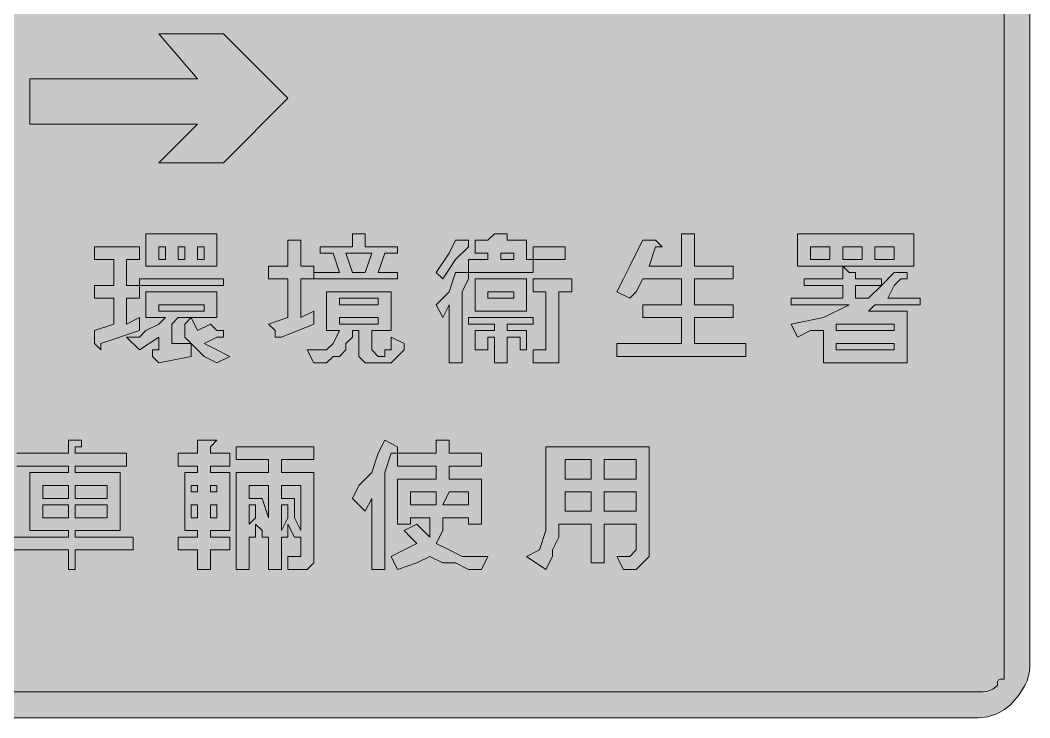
# Model space of a CAD drawing. Header units: metres. Extents: x 121 to 445, y 11 to 261.
# Drawn here: x 257.1 to 444.9, y 10.6 to 140.3 of the extents above; entities that cross this region are included whole.
import ezdxf

# ---------------------------------------------------------------- set-up
doc = ezdxf.new("R2010")
doc.units = ezdxf.units.M
doc.layers.add('FILL_BLACK_000000', color=7, linetype='Continuous', true_color=0x000000)
doc.layers.add('FILL_WHITE_FFFFFF', color=7, linetype='Continuous', true_color=0xffffff)

msp = doc.modelspace()

# ---------------------------------------------------------------- hatches: boundary and pattern name
at = {"layer": 'FILL_BLACK_000000', "true_color": 0x000000}
h = msp.add_hatch(color=7, dxfattribs=at)
h.dxf.hatch_style = 1
h.paths.add_polyline_path([(130.53, 10.56), (128.73, 10.77), (126.93, 11.31), (125.13, 12.08), (123.33, 12.96), (122.45, 14.76), (121.68, 16.56), (121.14, 18.36), (120.93, 20.16), (120.93, 251.76), (121.14, 253.54), (121.68, 255.21), (122.45, 256.65), (123.33, 257.76), (125.13, 259.33), (126.93, 260.46), (127.83, 260.85), (128.73, 261.13), (129.63, 261.3), (130.53, 261.36), (435.33, 261.36), (436.23, 261.17), (437.13, 260.76), (438.03, 260.35), (438.93, 260.16), (439.81, 259.95), (440.58, 259.41), (441.12, 258.64), (441.33, 257.76), (442.21, 257.05), (442.98, 256.56), (443.52, 256.07), (443.68, 255.76), (443.73, 255.36), (444.42, 254.46), (444.78, 253.56), (444.91, 252.66), (444.93, 251.76), (444.93, 20.16), (444.87, 19.26), (444.71, 18.36), (444.42, 17.46), (444.03, 16.56), (442.91, 14.76), (441.33, 12.96), (440.22, 12.08), (438.78, 11.31), (437.11, 10.77), (435.33, 10.56), (130.53, 10.56)])
h = msp.add_hatch(color=7, dxfattribs=at)
h.dxf.hatch_style = 1
h.paths.add_polyline_path([(282.93, 137.76), (294.93, 137.76), (306.93, 125.76), (294.93, 113.76), (282.93, 113.76), (290.13, 120.96), (258.93, 120.96), (258.93, 129.36), (290.13, 129.36), (282.93, 137.76)])
h = msp.add_hatch(color=7, dxfattribs=at)
h.dxf.hatch_style = 1
h.paths.add_polyline_path([(280.53, 100.56), (293.73, 100.56), (293.73, 94.56), (280.53, 94.56), (280.53, 100.56)])
h.paths.add_polyline_path([(282.93, 95.76), (284.13, 95.76), (284.13, 98.16), (282.93, 98.16), (282.93, 95.76)], flags=16)
h.paths.add_polyline_path([(286.53, 98.16), (286.53, 95.76), (287.73, 95.76), (287.73, 98.16), (286.53, 98.16)], flags=16)
h.paths.add_polyline_path([(291.33, 98.16), (290.13, 98.16), (290.13, 95.76), (291.33, 95.76), (291.33, 98.16)], flags=16)
h = msp.add_hatch(color=7, dxfattribs=at)
h.dxf.hatch_style = 1
h.paths.add_polyline_path([(321.33, 100.56), (321.33, 99.36), (321.33, 98.16), (327.33, 98.16), (327.33, 96.96), (324.93, 96.96), (323.73, 93.36), (327.33, 93.36), (327.33, 92.16), (311.73, 92.16), (311.73, 93.36), (316.53, 93.36), (315.33, 96.96), (312.93, 96.96), (312.93, 98.16), (318.93, 98.16), (318.93, 100.56), (320.13, 100.56), (321.33, 100.56)])
h.paths.add_polyline_path([(321.33, 93.36), (322.53, 96.96), (317.73, 96.96), (318.93, 93.36), (321.33, 93.36)], flags=16)
h = msp.add_hatch(color=7, dxfattribs=at)
h.dxf.hatch_style = 1
h.paths.add_polyline_path([(352.53, 95.76), (352.53, 93.36), (340.53, 93.36), (340.53, 95.76), (344.13, 95.76), (344.13, 96.96), (341.73, 96.96), (341.73, 99.36), (344.13, 99.36), (345.33, 100.56), (346.53, 100.56), (347.73, 100.56), (347.73, 99.36), (351.33, 99.36), (351.33, 95.76), (352.53, 95.76)])
h.paths.add_polyline_path([(348.93, 96.96), (346.53, 96.96), (346.53, 95.76), (348.93, 95.76), (348.93, 96.96)], flags=16)
h = msp.add_hatch(color=7, dxfattribs=at)
h.dxf.hatch_style = 1
h.paths.add_polyline_path([(376.53, 98.16), (375.33, 98.16), (374.13, 94.56), (380.13, 94.56), (380.13, 100.56), (381.33, 100.56), (382.53, 100.56), (382.53, 99.36), (382.53, 94.56), (389.73, 94.56), (389.73, 92.16), (382.53, 92.16), (382.53, 87.36), (389.73, 87.36), (389.73, 84.96), (382.53, 84.96), (382.53, 80.16), (392.13, 80.16), (392.13, 77.76), (368.13, 77.76), (368.13, 80.16), (380.13, 80.16), (380.13, 84.96), (372.93, 84.96), (372.93, 87.36), (380.13, 87.36), (380.13, 92.16), (372.93, 92.16), (371.73, 89.76), (370.53, 88.56), (368.13, 89.76), (369.33, 92.16), (370.53, 94.56), (371.73, 96.96), (372.93, 99.36), (375.33, 99.36), (376.53, 98.16)])
h = msp.add_hatch(color=7, dxfattribs=at)
h.dxf.hatch_style = 1
h.paths.add_polyline_path([(401.73, 100.56), (423.33, 100.56), (423.33, 94.56), (401.73, 94.56), (401.73, 100.56)])
h.paths.add_polyline_path([(410.13, 95.76), (413.73, 95.76), (413.73, 98.16), (410.13, 98.16), (410.13, 95.76)], flags=16)
h.paths.add_polyline_path([(404.13, 98.16), (404.13, 95.76), (407.73, 95.76), (407.73, 98.16), (404.13, 98.16)], flags=16)
h.paths.add_polyline_path([(419.73, 98.16), (416.13, 98.16), (416.13, 95.76), (419.73, 95.76), (419.73, 98.16)], flags=16)
h = msp.add_hatch(color=7, dxfattribs=at)
h.dxf.hatch_style = 1
h.paths.add_polyline_path([(279.33, 98.16), (279.33, 95.76), (276.93, 95.76), (276.93, 90.96), (279.33, 90.96), (279.33, 88.56), (276.93, 88.56), (276.93, 83.76), (279.33, 84.96), (279.33, 82.56), (272.13, 80.16), (272.13, 78.96), (270.93, 80.16), (270.93, 82.56), (274.53, 83.76), (274.53, 88.56), (270.93, 88.56), (270.93, 90.96), (274.53, 90.96), (274.53, 95.76), (270.93, 95.76), (270.93, 98.16), (279.33, 98.16)])
h = msp.add_hatch(color=7, dxfattribs=at)
h.dxf.hatch_style = 1
h.paths.add_polyline_path([(308.13, 99.36), (309.33, 99.36), (309.33, 98.16), (309.33, 94.56), (311.73, 94.56), (311.73, 92.16), (309.33, 92.16), (309.33, 84.96), (311.73, 86.16), (311.73, 83.76), (305.73, 81.36), (304.53, 81.36), (304.53, 82.56), (303.33, 83.76), (306.93, 84.96), (306.93, 92.16), (303.33, 92.16), (303.33, 94.56), (306.93, 94.56), (306.93, 99.36), (308.13, 99.36)])
h = msp.add_hatch(color=7, dxfattribs=at)
h.dxf.hatch_style = 1
h.paths.add_polyline_path([(336.93, 96.96), (338.13, 99.36), (340.53, 99.36), (340.53, 98.16), (338.13, 95.76), (335.73, 92.16), (334.53, 93.36), (336.93, 96.96)])
h = msp.add_hatch(color=7, dxfattribs=at)
h.dxf.hatch_style = 1
h.paths.add_polyline_path([(358.53, 98.16), (358.53, 95.76), (352.53, 95.76), (352.53, 98.16), (358.53, 98.16)])
h = msp.add_hatch(color=7, dxfattribs=at)
h.dxf.hatch_style = 1
h.paths.add_polyline_path([(406.53, 76.56), (406.53, 82.56), (404.13, 82.56), (401.73, 81.36), (400.53, 83.76), (406.53, 84.96), (411.33, 87.36), (400.53, 87.36), (400.53, 88.56), (410.13, 88.56), (410.13, 90.96), (402.93, 90.96), (402.93, 92.16), (410.13, 92.16), (410.13, 94.56), (411.33, 93.36), (412.53, 93.36), (412.53, 92.16), (417.33, 92.16), (417.33, 90.96), (419.73, 93.36), (420.93, 93.36), (422.13, 93.36), (422.13, 92.16), (420.93, 92.16), (419.73, 90.96), (418.53, 88.56), (424.53, 88.56), (424.53, 87.36), (418.53, 87.36), (417.33, 87.36), (416.13, 87.36), (414.93, 86.16), (422.13, 86.16), (422.13, 76.56), (419.73, 76.56), (408.93, 76.56), (406.53, 76.56)])
h.paths.add_polyline_path([(412.53, 90.96), (412.53, 88.56), (414.93, 88.56), (417.33, 90.96), (412.53, 90.96)], flags=16)
h.paths.add_polyline_path([(408.93, 83.76), (408.93, 82.56), (419.73, 82.56), (419.73, 83.76), (408.93, 83.76)], flags=16)
h.paths.add_polyline_path([(419.73, 80.16), (408.93, 80.16), (408.93, 78.96), (419.73, 78.96), (419.73, 80.16)], flags=16)
h = msp.add_hatch(color=7, dxfattribs=at)
h.dxf.hatch_style = 1
h.paths.add_polyline_path([(294.93, 92.16), (294.93, 90.96), (279.33, 90.96), (279.33, 92.16), (294.93, 92.16)])
h = msp.add_hatch(color=7, dxfattribs=at)
h.dxf.hatch_style = 1
h.paths.add_polyline_path([(336.93, 89.76), (338.13, 93.36), (340.53, 93.36), (340.53, 92.16), (339.33, 89.76), (339.33, 76.56), (336.93, 76.56), (336.93, 87.36), (335.73, 84.96), (334.53, 87.36), (336.93, 89.76)])
h = msp.add_hatch(color=7, dxfattribs=at)
h.dxf.hatch_style = 1
h.paths.add_polyline_path([(351.33, 86.16), (341.73, 86.16), (341.73, 92.16), (351.33, 92.16), (351.33, 86.16)])
h.paths.add_polyline_path([(348.93, 89.76), (344.13, 89.76), (344.13, 88.56), (348.93, 88.56), (348.93, 89.76)], flags=16)
h = msp.add_hatch(color=7, dxfattribs=at)
h.dxf.hatch_style = 1
h.paths.add_polyline_path([(352.53, 92.16), (359.73, 92.16), (359.73, 89.76), (357.33, 89.76), (357.33, 78.96), (357.33, 77.76), (357.33, 76.56), (356.13, 76.56), (354.93, 76.56), (352.53, 76.56), (352.53, 78.96), (353.73, 78.96), (354.93, 78.96), (354.93, 80.16), (354.93, 89.76), (352.53, 89.76), (352.53, 92.16)])
h = msp.add_hatch(color=7, dxfattribs=at)
h.dxf.hatch_style = 1
h.paths.add_polyline_path([(293.73, 89.76), (293.73, 84.96), (286.53, 84.96), (285.33, 83.76), (285.33, 80.16), (288.93, 80.16), (288.93, 77.76), (282.93, 76.56), (281.73, 77.76), (281.73, 78.96), (282.93, 78.96), (282.93, 81.36), (279.33, 78.96), (276.93, 81.36), (279.33, 81.36), (280.53, 82.56), (282.93, 83.76), (284.13, 84.96), (280.53, 84.96), (280.53, 89.76), (293.73, 89.76)])
h.paths.add_polyline_path([(291.33, 87.36), (282.93, 87.36), (282.93, 86.16), (291.33, 86.16), (291.33, 87.36)], flags=16)
h = msp.add_hatch(color=7, dxfattribs=at)
h.dxf.hatch_style = 1
h.paths.add_polyline_path([(322.53, 82.56), (322.53, 78.96), (323.73, 77.76), (324.93, 77.76), (324.93, 78.96), (326.13, 78.96), (326.13, 80.16), (326.13, 81.36), (328.53, 80.16), (328.53, 78.96), (327.33, 77.76), (326.13, 76.56), (324.93, 76.56), (322.53, 76.56), (321.33, 76.56), (320.13, 77.76), (320.13, 82.56), (318.93, 82.56), (318.93, 81.36), (317.73, 80.16), (317.73, 78.96), (316.53, 77.76), (315.33, 77.76), (314.13, 76.56), (312.93, 76.56), (311.73, 76.56), (310.53, 78.96), (312.93, 78.96), (314.13, 78.96), (315.33, 80.16), (316.53, 82.56), (314.13, 82.56), (314.13, 89.76), (326.13, 89.76), (326.13, 82.56), (322.53, 82.56)])
h.paths.add_polyline_path([(316.53, 88.56), (316.53, 87.36), (323.73, 87.36), (323.73, 88.56), (316.53, 88.56)], flags=16)
h.paths.add_polyline_path([(323.73, 84.96), (316.53, 84.96), (316.53, 83.76), (323.73, 83.76), (323.73, 84.96)], flags=16)
h = msp.add_hatch(color=7, dxfattribs=at)
h.dxf.hatch_style = 1
h.paths.add_polyline_path([(291.33, 77.76), (290.13, 78.96), (287.73, 81.36), (287.73, 83.76), (288.93, 84.96), (290.13, 82.56), (292.53, 83.76), (293.73, 82.56), (294.93, 82.56), (294.93, 81.36), (293.73, 81.36), (291.33, 80.16), (293.73, 78.96), (296.13, 77.76), (293.73, 76.56), (291.33, 77.76)])
h = msp.add_hatch(color=7, dxfattribs=at)
h.dxf.hatch_style = 1
h.paths.add_polyline_path([(352.53, 84.96), (352.53, 83.76), (347.73, 83.76), (347.73, 82.56), (351.33, 82.56), (351.33, 78.96), (350.13, 78.96), (350.13, 81.36), (347.73, 81.36), (347.73, 76.56), (345.33, 76.56), (345.33, 81.36), (344.13, 81.36), (344.13, 78.96), (341.73, 78.96), (341.73, 82.56), (345.33, 82.56), (345.33, 83.76), (340.53, 83.76), (340.53, 84.96), (352.53, 84.96)])
h = msp.add_hatch(color=7, dxfattribs=at)
h.dxf.hatch_style = 1
h.paths.add_polyline_path([(267.33, 60.96), (267.33, 59.76), (276.93, 59.76), (276.93, 57.36), (267.33, 57.36), (267.33, 56.16), (275.73, 56.16), (275.73, 45.36), (267.33, 45.36), (267.33, 44.16), (278.13, 44.16), (278.13, 41.76), (267.33, 41.76), (267.33, 38.16), (266.13, 38.16), (266.13, 41.76), (255.33, 41.76), (255.33, 44.16), (266.13, 44.16), (266.13, 45.36), (258.93, 45.36), (258.93, 56.16), (266.13, 56.16), (266.13, 57.36), (256.53, 57.36), (256.53, 59.76), (266.13, 59.76), (266.13, 62.16), (268.53, 62.16), (268.53, 60.96), (267.33, 60.96)])
h.paths.add_polyline_path([(266.13, 51.36), (266.13, 53.76), (261.33, 53.76), (261.33, 51.36), (266.13, 51.36)], flags=16)
h.paths.add_polyline_path([(261.33, 47.76), (266.13, 47.76), (266.13, 50.16), (261.33, 50.16), (261.33, 47.76)], flags=16)
h.paths.add_polyline_path([(267.33, 53.76), (267.33, 51.36), (273.33, 51.36), (273.33, 53.76), (267.33, 53.76)], flags=16)
h.paths.add_polyline_path([(273.33, 50.16), (267.33, 50.16), (267.33, 47.76), (273.33, 47.76), (273.33, 50.16)], flags=16)
h = msp.add_hatch(color=7, dxfattribs=at)
h.dxf.hatch_style = 1
h.paths.add_polyline_path([(293.73, 62.16), (292.53, 60.96), (292.53, 59.76), (296.13, 59.76), (296.13, 57.36), (292.53, 57.36), (292.53, 56.16), (296.13, 56.16), (296.13, 45.36), (292.53, 45.36), (292.53, 44.16), (296.13, 44.16), (296.13, 41.76), (292.53, 41.76), (292.53, 38.16), (290.13, 38.16), (290.13, 41.76), (286.53, 41.76), (286.53, 44.16), (290.13, 44.16), (290.13, 45.36), (287.73, 45.36), (287.73, 56.16), (290.13, 56.16), (290.13, 57.36), (286.53, 57.36), (286.53, 59.76), (290.13, 59.76), (290.13, 62.16), (292.53, 62.16), (293.73, 62.16)])
h.paths.add_polyline_path([(293.73, 52.56), (293.73, 53.76), (292.53, 53.76), (292.53, 52.56), (293.73, 52.56)], flags=16)
h.paths.add_polyline_path([(292.53, 47.76), (293.73, 47.76), (293.73, 50.16), (292.53, 50.16), (292.53, 47.76)], flags=16)
h.paths.add_polyline_path([(288.93, 53.76), (288.93, 52.56), (290.13, 52.56), (290.13, 53.76), (288.93, 53.76)], flags=16)
h.paths.add_polyline_path([(290.13, 50.16), (288.93, 50.16), (288.93, 47.76), (290.13, 47.76), (290.13, 50.16)], flags=16)
h = msp.add_hatch(color=7, dxfattribs=at)
h.dxf.hatch_style = 1
h.paths.add_polyline_path([(320.13, 53.76), (322.53, 56.16), (323.73, 59.76), (324.93, 62.16), (327.33, 60.96), (327.33, 59.76), (326.13, 59.76), (324.93, 56.16), (324.93, 38.16), (322.53, 38.16), (322.53, 51.36), (321.33, 48.96), (318.93, 51.36), (320.13, 53.76)])
h = msp.add_hatch(color=7, dxfattribs=at)
h.dxf.hatch_style = 1
h.paths.add_polyline_path([(336.93, 62.16), (336.93, 60.96), (336.93, 59.76), (342.93, 59.76), (342.93, 57.36), (336.93, 57.36), (336.93, 54.96), (342.93, 54.96), (342.93, 46.56), (340.53, 46.56), (340.53, 47.76), (335.73, 47.76), (335.73, 45.36), (334.53, 42.96), (336.93, 41.76), (339.33, 40.56), (341.73, 40.56), (344.13, 40.56), (342.93, 38.16), (340.53, 38.16), (338.13, 39.36), (335.73, 39.36), (333.33, 40.56), (330.93, 39.36), (327.33, 38.16), (326.13, 40.56), (328.53, 41.76), (330.93, 42.96), (329.73, 44.16), (328.53, 45.36), (330.93, 46.56), (333.33, 44.16), (333.33, 45.36), (333.33, 47.76), (329.73, 47.76), (329.73, 46.56), (327.33, 46.56), (327.33, 54.96), (334.53, 54.96), (334.53, 57.36), (327.33, 57.36), (327.33, 59.76), (334.53, 59.76), (334.53, 62.16), (336.93, 62.16)])
h.paths.add_polyline_path([(340.53, 52.56), (336.93, 52.56), (335.73, 50.16), (340.53, 50.16), (340.53, 52.56)], flags=16)
h.paths.add_polyline_path([(334.53, 52.56), (329.73, 52.56), (329.73, 50.16), (334.53, 50.16), (334.53, 52.56)], flags=16)
h = msp.add_hatch(color=7, dxfattribs=at)
h.dxf.hatch_style = 1
h.paths.add_polyline_path([(305.73, 56.16), (311.73, 56.16), (311.73, 40.56), (311.73, 39.36), (310.53, 38.16), (309.33, 38.16), (306.93, 38.16), (306.93, 40.56), (308.13, 40.56), (309.33, 40.56), (309.33, 41.76), (309.33, 44.16), (308.13, 44.16), (306.93, 46.56), (306.93, 44.16), (305.73, 44.16), (305.73, 38.16), (303.33, 38.16), (303.33, 44.16), (302.13, 44.16), (302.13, 45.36), (300.93, 46.56), (300.93, 44.16), (299.73, 44.16), (299.73, 38.16), (297.33, 38.16), (297.33, 56.16), (303.33, 56.16), (303.33, 58.56), (297.33, 58.56), (297.33, 60.96), (311.73, 60.96), (311.73, 58.56), (305.73, 58.56), (305.73, 56.16)])
h.paths.add_polyline_path([(300.93, 47.76), (300.93, 50.16), (299.73, 50.16), (299.73, 46.56), (300.93, 47.76)], flags=16)
h.paths.add_polyline_path([(305.73, 45.36), (306.93, 47.76), (306.93, 50.16), (305.73, 50.16), (305.73, 45.36)], flags=16)
h.paths.add_polyline_path([(309.33, 53.76), (305.73, 53.76), (305.73, 51.36), (308.13, 51.36), (308.13, 47.76), (309.33, 45.36), (309.33, 53.76)], flags=16)
h.paths.add_polyline_path([(303.33, 47.76), (303.33, 53.76), (299.73, 53.76), (299.73, 51.36), (302.13, 51.36), (303.33, 47.76)], flags=16)
h = msp.add_hatch(color=7, dxfattribs=at)
h.dxf.hatch_style = 1
h.paths.add_polyline_path([(371.73, 38.16), (370.53, 38.16), (369.33, 38.16), (368.13, 40.56), (369.33, 40.56), (370.53, 40.56), (371.73, 41.76), (371.73, 42.96), (371.73, 46.56), (365.73, 46.56), (365.73, 39.36), (363.33, 39.36), (363.33, 46.56), (357.33, 46.56), (357.33, 44.16), (356.13, 41.76), (356.13, 40.56), (354.93, 38.16), (351.33, 40.56), (353.73, 41.76), (354.93, 45.36), (354.93, 48.96), (354.93, 53.76), (354.93, 60.96), (374.13, 60.96), (374.13, 41.76), (374.13, 40.56), (372.93, 39.36), (371.73, 38.16)])
h.paths.add_polyline_path([(363.33, 54.96), (363.33, 58.56), (358.53, 58.56), (358.53, 54.96), (363.33, 54.96)], flags=16)
h.paths.add_polyline_path([(363.33, 48.96), (363.33, 52.56), (358.53, 52.56), (358.53, 48.96), (363.33, 48.96)], flags=16)
h.paths.add_polyline_path([(365.73, 58.56), (365.73, 54.96), (371.73, 54.96), (371.73, 58.56), (365.73, 58.56)], flags=16)
h.paths.add_polyline_path([(371.73, 52.56), (365.73, 52.56), (365.73, 48.96), (371.73, 48.96), (371.73, 52.56)], flags=16)
at = {"layer": 'FILL_WHITE_FFFFFF', "true_color": 0xffffff}
h = msp.add_hatch(color=7, dxfattribs=at)
h.dxf.hatch_style = 1
h.paths.add_polyline_path([(436.23, 256.35), (437.13, 255.81), (438.93, 254.16), (439.33, 254.11), (439.62, 253.95), (439.98, 253.41), (440.11, 252.64), (440.13, 251.76), (440.13, 20.16), (440.13, 17.76), (439.44, 17.74), (439.08, 17.61), (438.95, 17.25), (438.93, 16.56), (438.03, 15.87), (437.13, 15.51), (436.23, 15.38), (435.33, 15.36), (130.53, 15.36), (129.63, 15.38), (128.73, 15.51), (127.83, 15.87), (126.93, 16.56), (126.24, 17.46), (125.88, 18.36), (125.75, 19.26), (125.73, 20.16), (125.73, 251.76), (125.73, 252.96), (125.78, 253.36), (125.92, 253.65), (126.33, 254.01), (126.93, 254.16), (126.98, 254.56), (127.12, 254.85), (127.53, 255.21), (128.13, 255.36), (128.84, 256.05), (129.33, 256.41), (129.82, 256.54), (130.53, 256.56), (435.33, 256.56), (436.23, 256.35)])

# ---------------------------------------------------------------- linework, layer by layer
at = {"layer": 'FILL_BLACK_000000', "lineweight": 0, "true_color": 0x000000}
for points in [[(444.93, 251.76), (444.93, 20.16), (444.87, 19.26), (444.71, 18.36), (444.42, 17.46), (444.03, 16.56), (442.91, 14.76), (441.33, 12.96), (440.22, 12.08), (438.78, 11.31), (437.11, 10.77), (435.33, 10.56), (130.53, 10.56)], [(256.53, 59.76), (266.13, 59.76), (266.13, 62.16), (268.53, 62.16), (268.53, 60.96), (267.33, 60.96), (267.33, 59.76), (276.93, 59.76), (276.93, 57.36), (267.33, 57.36), (267.33, 56.16), (275.73, 56.16), (275.73, 45.36), (267.33, 45.36), (267.33, 44.16), (278.13, 44.16), (278.13, 41.76), (267.33, 41.76), (267.33, 38.16), (266.13, 38.16), (266.13, 41.76), (255.33, 41.76)], [(255.33, 44.16), (266.13, 44.16), (266.13, 45.36), (258.93, 45.36), (258.93, 56.16), (266.13, 56.16), (266.13, 57.36), (256.53, 57.36)]]:
    msp.add_lwpolyline(points, dxfattribs=at)
for points in [[(282.93, 137.76), (294.93, 137.76), (306.93, 125.76), (294.93, 113.76), (282.93, 113.76), (290.13, 120.96), (258.93, 120.96), (258.93, 129.36), (290.13, 129.36)], [(280.53, 100.56), (293.73, 100.56), (293.73, 94.56), (280.53, 94.56)], [(321.33, 100.56), (321.33, 99.36), (321.33, 98.16), (327.33, 98.16), (327.33, 96.96), (324.93, 96.96), (323.73, 93.36), (327.33, 93.36), (327.33, 92.16), (311.73, 92.16), (311.73, 93.36), (316.53, 93.36), (315.33, 96.96), (312.93, 96.96), (312.93, 98.16), (318.93, 98.16), (318.93, 100.56), (320.13, 100.56)], [(352.53, 95.76), (352.53, 93.36), (340.53, 93.36), (340.53, 95.76), (344.13, 95.76), (344.13, 96.96), (341.73, 96.96), (341.73, 99.36), (344.13, 99.36), (345.33, 100.56), (346.53, 100.56), (347.73, 100.56), (347.73, 99.36), (351.33, 99.36), (351.33, 95.76)], [(376.53, 98.16), (375.33, 98.16), (374.13, 94.56), (380.13, 94.56), (380.13, 100.56), (381.33, 100.56), (382.53, 100.56), (382.53, 99.36), (382.53, 94.56), (389.73, 94.56), (389.73, 92.16), (382.53, 92.16), (382.53, 87.36), (389.73, 87.36), (389.73, 84.96), (382.53, 84.96), (382.53, 80.16), (392.13, 80.16), (392.13, 77.76), (368.13, 77.76), (368.13, 80.16), (380.13, 80.16), (380.13, 84.96), (372.93, 84.96), (372.93, 87.36), (380.13, 87.36), (380.13, 92.16), (372.93, 92.16), (371.73, 89.76), (370.53, 88.56), (368.13, 89.76), (369.33, 92.16), (370.53, 94.56), (371.73, 96.96), (372.93, 99.36), (375.33, 99.36)], [(401.73, 100.56), (423.33, 100.56), (423.33, 94.56), (401.73, 94.56)], [(279.33, 98.16), (279.33, 95.76), (276.93, 95.76), (276.93, 90.96), (279.33, 90.96), (279.33, 88.56), (276.93, 88.56), (276.93, 83.76), (279.33, 84.96), (279.33, 82.56), (272.13, 80.16), (272.13, 78.96), (270.93, 80.16), (270.93, 82.56), (274.53, 83.76), (274.53, 88.56), (270.93, 88.56), (270.93, 90.96), (274.53, 90.96), (274.53, 95.76), (270.93, 95.76), (270.93, 98.16)], [(282.93, 95.76), (284.13, 95.76), (284.13, 98.16), (282.93, 98.16)], [(286.53, 98.16), (286.53, 95.76), (287.73, 95.76), (287.73, 98.16)], [(291.33, 98.16), (290.13, 98.16), (290.13, 95.76), (291.33, 95.76)], [(308.13, 99.36), (309.33, 99.36), (309.33, 98.16), (309.33, 94.56), (311.73, 94.56), (311.73, 92.16), (309.33, 92.16), (309.33, 84.96), (311.73, 86.16), (311.73, 83.76), (305.73, 81.36), (304.53, 81.36), (304.53, 82.56), (303.33, 83.76), (306.93, 84.96), (306.93, 92.16), (303.33, 92.16), (303.33, 94.56), (306.93, 94.56), (306.93, 99.36)], [(336.93, 96.96), (338.13, 99.36), (340.53, 99.36), (340.53, 98.16), (338.13, 95.76), (335.73, 92.16), (334.53, 93.36)], [(358.53, 98.16), (358.53, 95.76), (352.53, 95.76), (352.53, 98.16)], [(404.13, 98.16), (404.13, 95.76), (407.73, 95.76), (407.73, 98.16)], [(410.13, 95.76), (413.73, 95.76), (413.73, 98.16), (410.13, 98.16)], [(419.73, 98.16), (416.13, 98.16), (416.13, 95.76), (419.73, 95.76)], [(321.33, 93.36), (322.53, 96.96), (317.73, 96.96), (318.93, 93.36)], [(348.93, 96.96), (346.53, 96.96), (346.53, 95.76), (348.93, 95.76)], [(406.53, 76.56), (406.53, 82.56), (404.13, 82.56), (401.73, 81.36), (400.53, 83.76), (406.53, 84.96), (411.33, 87.36), (400.53, 87.36), (400.53, 88.56), (410.13, 88.56), (410.13, 90.96), (402.93, 90.96), (402.93, 92.16), (410.13, 92.16), (410.13, 94.56), (411.33, 93.36), (412.53, 93.36), (412.53, 92.16), (417.33, 92.16), (417.33, 90.96), (419.73, 93.36), (420.93, 93.36), (422.13, 93.36), (422.13, 92.16), (420.93, 92.16), (419.73, 90.96), (418.53, 88.56), (424.53, 88.56), (424.53, 87.36), (418.53, 87.36), (417.33, 87.36), (416.13, 87.36), (414.93, 86.16), (422.13, 86.16), (422.13, 76.56), (419.73, 76.56), (408.93, 76.56)], [(294.93, 92.16), (294.93, 90.96), (279.33, 90.96), (279.33, 92.16)], [(336.93, 89.76), (338.13, 93.36), (340.53, 93.36), (340.53, 92.16), (339.33, 89.76), (339.33, 76.56), (336.93, 76.56), (336.93, 87.36), (335.73, 84.96), (334.53, 87.36)], [(351.33, 86.16), (341.73, 86.16), (341.73, 92.16), (351.33, 92.16)], [(352.53, 92.16), (359.73, 92.16), (359.73, 89.76), (357.33, 89.76), (357.33, 78.96), (357.33, 77.76), (357.33, 76.56), (356.13, 76.56), (354.93, 76.56), (352.53, 76.56), (352.53, 78.96), (353.73, 78.96), (354.93, 78.96), (354.93, 80.16), (354.93, 89.76), (352.53, 89.76)], [(412.53, 90.96), (412.53, 88.56), (414.93, 88.56), (417.33, 90.96)], [(293.73, 89.76), (293.73, 84.96), (286.53, 84.96), (285.33, 83.76), (285.33, 80.16), (288.93, 80.16), (288.93, 77.76), (282.93, 76.56), (281.73, 77.76), (281.73, 78.96), (282.93, 78.96), (282.93, 81.36), (279.33, 78.96), (276.93, 81.36), (279.33, 81.36), (280.53, 82.56), (282.93, 83.76), (284.13, 84.96), (280.53, 84.96), (280.53, 89.76)], [(322.53, 82.56), (322.53, 78.96), (323.73, 77.76), (324.93, 77.76), (324.93, 78.96), (326.13, 78.96), (326.13, 80.16), (326.13, 81.36), (328.53, 80.16), (328.53, 78.96), (327.33, 77.76), (326.13, 76.56), (324.93, 76.56), (322.53, 76.56), (321.33, 76.56), (320.13, 77.76), (320.13, 82.56), (318.93, 82.56), (318.93, 81.36), (317.73, 80.16), (317.73, 78.96), (316.53, 77.76), (315.33, 77.76), (314.13, 76.56), (312.93, 76.56), (311.73, 76.56), (310.53, 78.96), (312.93, 78.96), (314.13, 78.96), (315.33, 80.16), (316.53, 82.56), (314.13, 82.56), (314.13, 89.76), (326.13, 89.76), (326.13, 82.56)], [(316.53, 88.56), (316.53, 87.36), (323.73, 87.36), (323.73, 88.56)], [(348.93, 89.76), (344.13, 89.76), (344.13, 88.56), (348.93, 88.56)], [(291.33, 87.36), (282.93, 87.36), (282.93, 86.16), (291.33, 86.16)], [(291.33, 77.76), (290.13, 78.96), (287.73, 81.36), (287.73, 83.76), (288.93, 84.96), (290.13, 82.56), (292.53, 83.76), (293.73, 82.56), (294.93, 82.56), (294.93, 81.36), (293.73, 81.36), (291.33, 80.16), (293.73, 78.96), (296.13, 77.76), (293.73, 76.56)], [(323.73, 84.96), (316.53, 84.96), (316.53, 83.76), (323.73, 83.76)], [(352.53, 84.96), (352.53, 83.76), (347.73, 83.76), (347.73, 82.56), (351.33, 82.56), (351.33, 78.96), (350.13, 78.96), (350.13, 81.36), (347.73, 81.36), (347.73, 76.56), (345.33, 76.56), (345.33, 81.36), (344.13, 81.36), (344.13, 78.96), (341.73, 78.96), (341.73, 82.56), (345.33, 82.56), (345.33, 83.76), (340.53, 83.76), (340.53, 84.96)], [(408.93, 83.76), (408.93, 82.56), (419.73, 82.56), (419.73, 83.76)], [(419.73, 80.16), (408.93, 80.16), (408.93, 78.96), (419.73, 78.96)], [(293.73, 62.16), (292.53, 60.96), (292.53, 59.76), (296.13, 59.76), (296.13, 57.36), (292.53, 57.36), (292.53, 56.16), (296.13, 56.16), (296.13, 45.36), (292.53, 45.36), (292.53, 44.16), (296.13, 44.16), (296.13, 41.76), (292.53, 41.76), (292.53, 38.16), (290.13, 38.16), (290.13, 41.76), (286.53, 41.76), (286.53, 44.16), (290.13, 44.16), (290.13, 45.36), (287.73, 45.36), (287.73, 56.16), (290.13, 56.16), (290.13, 57.36), (286.53, 57.36), (286.53, 59.76), (290.13, 59.76), (290.13, 62.16), (292.53, 62.16)], [(320.13, 53.76), (322.53, 56.16), (323.73, 59.76), (324.93, 62.16), (327.33, 60.96), (327.33, 59.76), (326.13, 59.76), (324.93, 56.16), (324.93, 38.16), (322.53, 38.16), (322.53, 51.36), (321.33, 48.96), (318.93, 51.36)], [(336.93, 62.16), (336.93, 60.96), (336.93, 59.76), (342.93, 59.76), (342.93, 57.36), (336.93, 57.36), (336.93, 54.96), (342.93, 54.96), (342.93, 46.56), (340.53, 46.56), (340.53, 47.76), (335.73, 47.76), (335.73, 45.36), (334.53, 42.96), (336.93, 41.76), (339.33, 40.56), (341.73, 40.56), (344.13, 40.56), (342.93, 38.16), (340.53, 38.16), (338.13, 39.36), (335.73, 39.36), (333.33, 40.56), (330.93, 39.36), (327.33, 38.16), (326.13, 40.56), (328.53, 41.76), (330.93, 42.96), (329.73, 44.16), (328.53, 45.36), (330.93, 46.56), (333.33, 44.16), (333.33, 45.36), (333.33, 47.76), (329.73, 47.76), (329.73, 46.56), (327.33, 46.56), (327.33, 54.96), (334.53, 54.96), (334.53, 57.36), (327.33, 57.36), (327.33, 59.76), (334.53, 59.76), (334.53, 62.16)], [(305.73, 56.16), (311.73, 56.16), (311.73, 40.56), (311.73, 39.36), (310.53, 38.16), (309.33, 38.16), (306.93, 38.16), (306.93, 40.56), (308.13, 40.56), (309.33, 40.56), (309.33, 41.76), (309.33, 44.16), (308.13, 44.16), (306.93, 46.56), (306.93, 44.16), (305.73, 44.16), (305.73, 38.16), (303.33, 38.16), (303.33, 44.16), (302.13, 44.16), (302.13, 45.36), (300.93, 46.56), (300.93, 44.16), (299.73, 44.16), (299.73, 38.16), (297.33, 38.16), (297.33, 56.16), (303.33, 56.16), (303.33, 58.56), (297.33, 58.56), (297.33, 60.96), (311.73, 60.96), (311.73, 58.56), (305.73, 58.56)], [(371.73, 38.16), (370.53, 38.16), (369.33, 38.16), (368.13, 40.56), (369.33, 40.56), (370.53, 40.56), (371.73, 41.76), (371.73, 42.96), (371.73, 46.56), (365.73, 46.56), (365.73, 39.36), (363.33, 39.36), (363.33, 46.56), (357.33, 46.56), (357.33, 44.16), (356.13, 41.76), (356.13, 40.56), (354.93, 38.16), (351.33, 40.56), (353.73, 41.76), (354.93, 45.36), (354.93, 48.96), (354.93, 53.76), (354.93, 60.96), (374.13, 60.96), (374.13, 41.76), (374.13, 40.56), (372.93, 39.36)], [(363.33, 54.96), (363.33, 58.56), (358.53, 58.56), (358.53, 54.96)], [(365.73, 58.56), (365.73, 54.96), (371.73, 54.96), (371.73, 58.56)], [(266.13, 51.36), (266.13, 53.76), (261.33, 53.76), (261.33, 51.36)], [(267.33, 53.76), (267.33, 51.36), (273.33, 51.36), (273.33, 53.76)], [(288.93, 53.76), (288.93, 52.56), (290.13, 52.56), (290.13, 53.76)], [(293.73, 52.56), (293.73, 53.76), (292.53, 53.76), (292.53, 52.56)], [(303.33, 47.76), (303.33, 53.76), (299.73, 53.76), (299.73, 51.36), (302.13, 51.36)], [(309.33, 53.76), (305.73, 53.76), (305.73, 51.36), (308.13, 51.36), (308.13, 47.76), (309.33, 45.36)], [(334.53, 52.56), (329.73, 52.56), (329.73, 50.16), (334.53, 50.16)], [(340.53, 52.56), (336.93, 52.56), (335.73, 50.16), (340.53, 50.16)], [(363.33, 48.96), (363.33, 52.56), (358.53, 52.56), (358.53, 48.96)], [(371.73, 52.56), (365.73, 52.56), (365.73, 48.96), (371.73, 48.96)], [(261.33, 47.76), (266.13, 47.76), (266.13, 50.16), (261.33, 50.16)], [(273.33, 50.16), (267.33, 50.16), (267.33, 47.76), (273.33, 47.76)], [(290.13, 50.16), (288.93, 50.16), (288.93, 47.76), (290.13, 47.76)], [(292.53, 47.76), (293.73, 47.76), (293.73, 50.16), (292.53, 50.16)], [(300.93, 47.76), (300.93, 50.16), (299.73, 50.16), (299.73, 46.56)], [(305.73, 45.36), (306.93, 47.76), (306.93, 50.16), (305.73, 50.16)]]:
    msp.add_lwpolyline(points, close=True, dxfattribs=at)
at = {"layer": 'FILL_WHITE_FFFFFF', "lineweight": 0, "true_color": 0x000000}
msp.add_lwpolyline([(130.53, 256.56), (435.33, 256.56), (436.23, 256.35), (437.13, 255.81), (438.93, 254.16), (439.33, 254.11), (439.62, 253.95), (439.98, 253.41), (440.11, 252.64), (440.13, 251.76), (440.13, 20.16), (440.13, 17.76), (439.44, 17.74), (439.08, 17.61), (438.95, 17.25), (438.93, 16.56), (438.03, 15.87), (437.13, 15.51), (436.23, 15.38), (435.33, 15.36), (130.53, 15.36)], dxfattribs=at)

doc.saveas('drawing.dxf')
